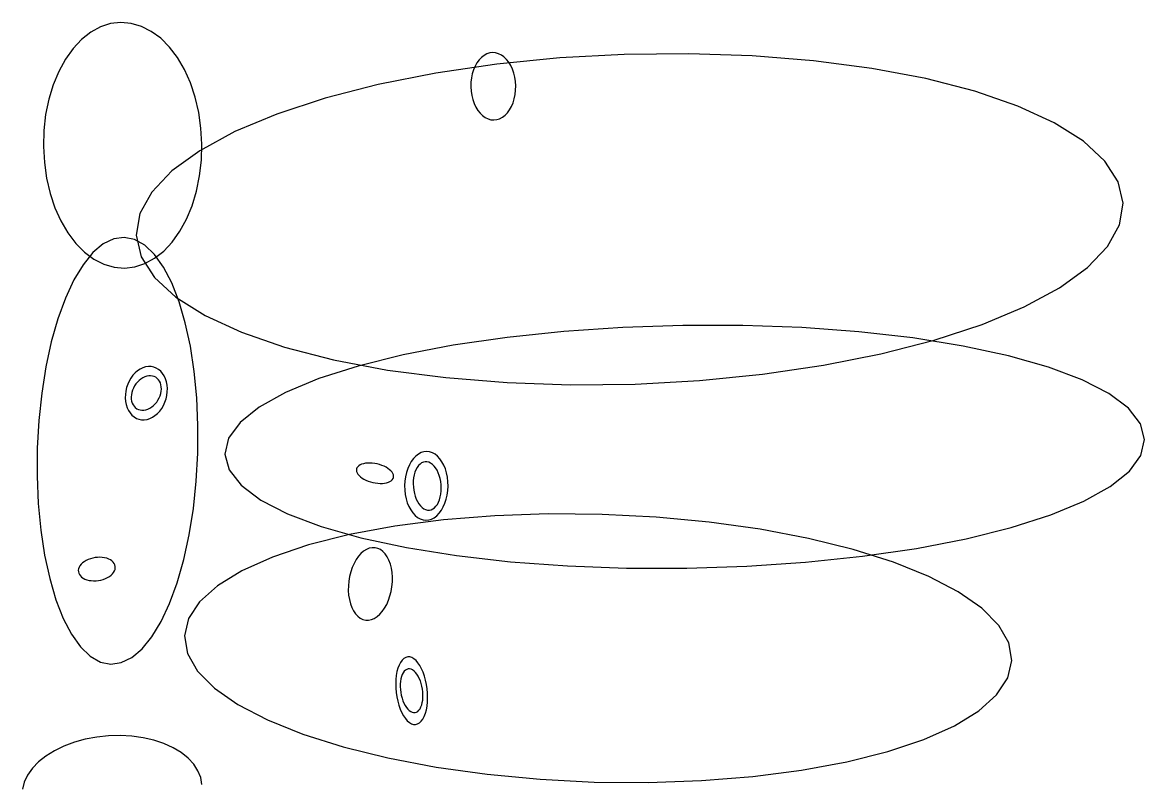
# Model space of a CAD drawing. Extents: x 27 to 214, y 5 to 397.
# Drawn here: x 90.69 to 119.49, y 48.89 to 68.41 of the extents above; entities that cross this region are included whole.
import ezdxf

# ---------------------------------------------------------------- set-up
doc = ezdxf.new("R2010")
doc.units = 0

msp = doc.modelspace()

# ---------------------------------------------------------------- linework, layer by layer
at = {"layer": 'ELLIPSES'}
for p, q in [((92.695, 68.297), (92.445, 68.161)), ((92.955, 68.381), (92.695, 68.297)), ((93.22, 68.412), (92.955, 68.381)), ((93.485, 68.389), (93.22, 68.412)), ((93.747, 68.312), (93.485, 68.389)), ((94.001, 68.183), (93.747, 68.312)), ((92.209, 67.975), (91.991, 67.743)), ((92.445, 68.161), (92.209, 67.975)), ((94.243, 68.005), (94.001, 68.183)), ((94.467, 67.779), (94.243, 68.005)), ((91.991, 67.743), (91.795, 67.468)), ((94.671, 67.51), (94.467, 67.779)), ((91.795, 67.468), (91.624, 67.156)), ((94.851, 67.203), (94.671, 67.51)), ((102.414, 67.453), (102.359, 67.378)), ((102.476, 67.517), (102.414, 67.453)), ((102.542, 67.568), (102.476, 67.517)), ((102.613, 67.605), (102.542, 67.568)), ((102.687, 67.629), (102.613, 67.605)), ((102.762, 67.637), (102.687, 67.629)), ((102.837, 67.631), (102.762, 67.637)), ((102.912, 67.611), (102.837, 67.631)), ((104.487, 67.503), (102.866, 67.342)), ((102.984, 67.576), (102.912, 67.611)), ((103.052, 67.527), (102.984, 67.576)), ((103.116, 67.465), (103.052, 67.527)), ((103.174, 67.392), (103.116, 67.465)), ((103.225, 67.308), (103.174, 67.392)), ((106.139, 67.593), (104.487, 67.503)), ((107.793, 67.611), (106.139, 67.593)), ((109.421, 67.556), (107.793, 67.611)), ((110.995, 67.429), (109.421, 67.556)), ((112.489, 67.233), (110.995, 67.429)), ((91.624, 67.156), (91.481, 66.811)), ((95.004, 66.862), (94.851, 67.203)), ((101.304, 67.113), (99.826, 66.82)), ((102.866, 67.342), (101.304, 67.113)), ((102.27, 67.197), (102.239, 67.095)), ((102.31, 67.292), (102.27, 67.197)), ((102.359, 67.378), (102.31, 67.292)), ((103.269, 67.215), (103.225, 67.308)), ((103.304, 67.114), (103.269, 67.215)), ((103.33, 67.007), (103.304, 67.114)), ((113.876, 66.97), (112.489, 67.233)), ((95.127, 66.494), (95.004, 66.862)), ((99.826, 66.82), (98.459, 66.468)), ((102.203, 66.877), (102.2, 66.764)), ((102.216, 66.988), (102.203, 66.877)), ((102.239, 67.095), (102.216, 66.988)), ((103.346, 66.897), (103.33, 67.007)), ((103.353, 66.784), (103.346, 66.897)), ((115.133, 66.646), (113.876, 66.97)), ((91.481, 66.811), (91.369, 66.44)), ((102.2, 66.764), (102.207, 66.652)), ((102.207, 66.652), (102.224, 66.541)), ((102.224, 66.541), (102.25, 66.435)), ((103.315, 66.453), (103.338, 66.561)), ((103.338, 66.561), (103.35, 66.672)), ((103.35, 66.672), (103.353, 66.784)), ((116.239, 66.266), (115.133, 66.646)), ((91.369, 66.44), (91.289, 66.048)), ((95.218, 66.105), (95.127, 66.494)), ((98.459, 66.468), (97.226, 66.063)), ((102.25, 66.435), (102.285, 66.334)), ((102.285, 66.334), (102.329, 66.241)), ((102.329, 66.241), (102.38, 66.157)), ((103.195, 66.171), (103.243, 66.257)), ((103.243, 66.257), (103.284, 66.352)), ((103.284, 66.352), (103.315, 66.453)), ((117.174, 65.836), (116.239, 66.266)), ((91.289, 66.048), (91.243, 65.643)), ((95.275, 65.701), (95.218, 66.105)), ((97.226, 66.063), (96.147, 65.611)), ((102.38, 66.157), (102.438, 66.084)), ((102.438, 66.084), (102.502, 66.022)), ((102.502, 66.022), (102.57, 65.973)), ((102.57, 65.973), (102.642, 65.938)), ((102.941, 65.943), (103.011, 65.981)), ((103.011, 65.981), (103.078, 66.032)), ((103.078, 66.032), (103.14, 66.096)), ((103.14, 66.096), (103.195, 66.171)), ((95.299, 65.29), (95.275, 65.701)), ((102.642, 65.938), (102.716, 65.918)), ((102.716, 65.918), (102.792, 65.911)), ((102.792, 65.911), (102.867, 65.92)), ((102.867, 65.92), (102.941, 65.943)), ((117.923, 65.364), (117.174, 65.836)), ((91.243, 65.643), (91.232, 65.231)), ((96.147, 65.611), (95.242, 65.121)), ((91.232, 65.231), (91.255, 64.82)), ((95.242, 65.121), (94.525, 64.602)), ((95.287, 64.879), (95.299, 65.29)), ((118.472, 64.857), (117.923, 65.364)), ((91.255, 64.82), (91.313, 64.417)), ((95.241, 64.474), (95.287, 64.879)), ((118.813, 64.325), (118.472, 64.857)), ((94.525, 64.602), (94.01, 64.06)), ((91.313, 64.417), (91.404, 64.028)), ((95.161, 64.082), (95.241, 64.474)), ((118.939, 63.777), (118.813, 64.325)), ((91.404, 64.028), (91.527, 63.66)), ((94.01, 64.06), (93.705, 63.507)), ((95.049, 63.711), (95.161, 64.082)), ((91.527, 63.66), (91.68, 63.319)), ((94.906, 63.366), (95.049, 63.711)), ((118.849, 63.222), (118.939, 63.777)), ((93.705, 63.507), (93.614, 62.952)), ((94.735, 63.054), (94.906, 63.366)), ((91.68, 63.319), (91.86, 63.012)), ((118.543, 62.668), (118.849, 63.222)), ((91.86, 63.012), (92.064, 62.743)), ((93.035, 62.86), (92.766, 62.729)), ((93.305, 62.898), (93.035, 62.86)), ((93.572, 62.843), (93.305, 62.898)), ((93.832, 62.695), (93.572, 62.843)), ((93.614, 62.952), (93.741, 62.403)), ((94.539, 62.779), (94.735, 63.054)), ((92.064, 62.743), (92.288, 62.517)), ((92.503, 62.507), (92.252, 62.197)), ((92.288, 62.517), (92.529, 62.338)), ((92.766, 62.729), (92.503, 62.507)), ((94.08, 62.457), (93.832, 62.695)), ((94.086, 62.361), (94.322, 62.547)), ((94.322, 62.547), (94.539, 62.779)), ((118.028, 62.127), (118.543, 62.668)), ((92.529, 62.338), (92.783, 62.21)), ((92.783, 62.21), (93.045, 62.133)), ((93.576, 62.141), (93.836, 62.225)), ((93.741, 62.403), (94.081, 61.872)), ((93.836, 62.225), (94.086, 62.361)), ((94.312, 62.133), (94.08, 62.457)), ((92.252, 62.197), (92.015, 61.807)), ((93.045, 62.133), (93.311, 62.11)), ((93.311, 62.11), (93.576, 62.141)), ((94.524, 61.728), (94.312, 62.133)), ((117.312, 61.607), (118.028, 62.127)), ((92.015, 61.807), (91.798, 61.341)), ((94.081, 61.872), (94.631, 61.365)), ((94.712, 61.249), (94.524, 61.728)), ((94.631, 61.365), (95.38, 60.893)), ((116.406, 61.118), (117.312, 61.607)), ((91.798, 61.341), (91.603, 60.808)), ((94.872, 60.705), (94.712, 61.249)), ((115.328, 60.666), (116.406, 61.118)), ((91.603, 60.808), (91.434, 60.217)), ((95.38, 60.893), (96.315, 60.463)), ((95.003, 60.105), (94.872, 60.705)), ((104.589, 60.487), (103.13, 60.332)), ((106.102, 60.59), (104.589, 60.487)), ((107.642, 60.641), (106.102, 60.59)), ((109.183, 60.639), (107.642, 60.641)), ((110.698, 60.583), (109.183, 60.639)), ((112.162, 60.475), (110.698, 60.583)), ((114.094, 60.261), (115.328, 60.666)), ((91.434, 60.217), (91.295, 59.579)), ((96.315, 60.463), (97.42, 60.083)), ((103.13, 60.332), (101.748, 60.13)), ((113.549, 60.317), (112.162, 60.475)), ((112.727, 59.909), (114.094, 60.261)), ((114.836, 60.111), (113.549, 60.317)), ((95.102, 59.459), (95.003, 60.105)), ((97.42, 60.083), (98.678, 59.759)), ((101.748, 60.13), (100.468, 59.884)), ((111.25, 59.616), (112.727, 59.909)), ((116.001, 59.861), (114.836, 60.111)), ((98.678, 59.759), (100.065, 59.496)), ((100.468, 59.884), (99.312, 59.596)), ((109.687, 59.387), (111.25, 59.616)), ((117.024, 59.57), (116.001, 59.861)), ((91.295, 59.579), (91.187, 58.904)), ((93.529, 59.361), (93.478, 59.29)), ((93.587, 59.423), (93.529, 59.361)), ((93.649, 59.476), (93.587, 59.423)), ((93.716, 59.52), (93.649, 59.476)), ((93.784, 59.553), (93.716, 59.52)), ((93.855, 59.575), (93.784, 59.553)), ((93.883, 59.336), (93.832, 59.32)), ((93.926, 59.585), (93.855, 59.575)), ((93.933, 59.346), (93.883, 59.336)), ((93.995, 59.584), (93.926, 59.585)), ((93.982, 59.348), (93.933, 59.346)), ((94.03, 59.342), (93.982, 59.348)), ((94.063, 59.571), (93.995, 59.584)), ((94.075, 59.329), (94.03, 59.342)), ((94.127, 59.546), (94.063, 59.571)), ((94.116, 59.308), (94.075, 59.329)), ((94.187, 59.511), (94.127, 59.546)), ((94.242, 59.465), (94.187, 59.511)), ((94.29, 59.409), (94.242, 59.465)), ((94.332, 59.345), (94.29, 59.409)), ((94.365, 59.273), (94.332, 59.345)), ((95.168, 58.778), (95.102, 59.459)), ((99.312, 59.596), (98.299, 59.274)), ((100.065, 59.496), (101.558, 59.3)), ((108.066, 59.226), (109.687, 59.387)), ((117.887, 59.245), (117.024, 59.57)), ((93.366, 59.045), (93.346, 58.956)), ((93.396, 59.131), (93.366, 59.045)), ((93.433, 59.213), (93.396, 59.131)), ((93.478, 59.29), (93.433, 59.213)), ((93.571, 59.088), (93.542, 59.034)), ((93.606, 59.139), (93.571, 59.088)), ((93.645, 59.186), (93.606, 59.139)), ((93.688, 59.229), (93.645, 59.186)), ((93.734, 59.265), (93.688, 59.229)), ((93.782, 59.296), (93.734, 59.265)), ((93.832, 59.32), (93.782, 59.296)), ((94.153, 59.281), (94.116, 59.308)), ((94.186, 59.247), (94.153, 59.281)), ((94.213, 59.208), (94.186, 59.247)), ((94.234, 59.163), (94.213, 59.208)), ((94.249, 59.114), (94.234, 59.163)), ((94.257, 59.061), (94.249, 59.114)), ((94.259, 59.006), (94.257, 59.061)), ((94.39, 59.194), (94.365, 59.273)), ((94.406, 59.111), (94.39, 59.194)), ((94.413, 59.024), (94.406, 59.111)), ((98.299, 59.274), (97.447, 58.922)), ((101.558, 59.3), (103.133, 59.173)), ((103.133, 59.173), (104.761, 59.118)), ((104.761, 59.118), (106.415, 59.136)), ((106.415, 59.136), (108.066, 59.226)), ((118.575, 58.891), (117.887, 59.245)), ((91.187, 58.904), (91.112, 58.203)), ((93.334, 58.867), (93.332, 58.778)), ((93.332, 58.778), (93.339, 58.691)), ((93.346, 58.956), (93.334, 58.867)), ((93.489, 58.863), (93.485, 58.806)), ((93.485, 58.806), (93.486, 58.75)), ((93.501, 58.92), (93.489, 58.863)), ((93.518, 58.978), (93.501, 58.92)), ((93.542, 59.034), (93.518, 58.978)), ((94.172, 58.723), (94.202, 58.778)), ((94.202, 58.778), (94.225, 58.834)), ((94.225, 58.834), (94.243, 58.891)), ((94.243, 58.891), (94.254, 58.949)), ((94.254, 58.949), (94.259, 59.006)), ((94.349, 58.671), (94.378, 58.757)), ((94.378, 58.757), (94.399, 58.846)), ((94.399, 58.846), (94.411, 58.935)), ((94.411, 58.935), (94.413, 59.024)), ((95.198, 58.074), (95.168, 58.778)), ((97.447, 58.922), (96.77, 58.545)), ((119.077, 58.513), (118.575, 58.891)), ((93.339, 58.691), (93.355, 58.607)), ((93.355, 58.607), (93.38, 58.529)), ((93.38, 58.529), (93.413, 58.457)), ((93.486, 58.75), (93.495, 58.698)), ((93.495, 58.698), (93.51, 58.649)), ((93.51, 58.649), (93.531, 58.604)), ((93.531, 58.604), (93.558, 58.564)), ((93.558, 58.564), (93.59, 58.531)), ((93.59, 58.531), (93.627, 58.503)), ((93.627, 58.503), (93.669, 58.483)), ((93.669, 58.483), (93.714, 58.47)), ((93.714, 58.47), (93.761, 58.464)), ((93.761, 58.464), (93.81, 58.466)), ((93.81, 58.466), (93.861, 58.476)), ((93.861, 58.476), (93.911, 58.492)), ((93.911, 58.492), (93.961, 58.516)), ((93.961, 58.516), (94.01, 58.547)), ((94.01, 58.547), (94.056, 58.583)), ((94.056, 58.583), (94.099, 58.625)), ((94.099, 58.625), (94.138, 58.672)), ((94.138, 58.672), (94.172, 58.723)), ((94.215, 58.441), (94.267, 58.512)), ((94.267, 58.512), (94.312, 58.588)), ((94.312, 58.588), (94.349, 58.671)), ((96.77, 58.545), (96.28, 58.152)), ((119.385, 58.118), (119.077, 58.513)), ((91.112, 58.203), (91.072, 57.489)), ((93.413, 58.457), (93.454, 58.393)), ((93.454, 58.393), (93.503, 58.337)), ((93.503, 58.337), (93.557, 58.291)), ((93.557, 58.291), (93.617, 58.256)), ((93.617, 58.256), (93.682, 58.231)), ((93.682, 58.231), (93.749, 58.218)), ((93.749, 58.218), (93.819, 58.217)), ((93.819, 58.217), (93.89, 58.227)), ((93.89, 58.227), (93.96, 58.249)), ((93.96, 58.249), (94.029, 58.282)), ((94.029, 58.282), (94.095, 58.325)), ((94.095, 58.325), (94.158, 58.379)), ((94.158, 58.379), (94.215, 58.441)), ((95.193, 57.359), (95.198, 58.074)), ((96.28, 58.152), (95.985, 57.747)), ((119.492, 57.713), (119.385, 58.118)), ((95.985, 57.747), (95.89, 57.339)), ((119.398, 57.304), (119.492, 57.713)), ((91.072, 57.489), (91.068, 56.774)), ((95.153, 56.645), (95.193, 57.359)), ((95.89, 57.339), (95.998, 56.934)), ((100.856, 57.339), (100.79, 57.289)), ((100.925, 57.376), (100.856, 57.339)), ((100.997, 57.397), (100.925, 57.376)), ((101.07, 57.404), (100.997, 57.397)), ((101.143, 57.395), (101.07, 57.404)), ((101.214, 57.372), (101.143, 57.395)), ((101.282, 57.334), (101.214, 57.372)), ((101.347, 57.282), (101.282, 57.334)), ((99.324, 57.04), (99.297, 57.015)), ((99.358, 57.061), (99.324, 57.04)), ((99.398, 57.079), (99.358, 57.061)), ((99.445, 57.093), (99.398, 57.079)), ((99.496, 57.103), (99.445, 57.093)), ((99.552, 57.108), (99.496, 57.103)), ((99.611, 57.109), (99.552, 57.108)), ((99.672, 57.106), (99.611, 57.109)), ((99.734, 57.098), (99.672, 57.106)), ((99.796, 57.086), (99.734, 57.098)), ((99.858, 57.07), (99.796, 57.086)), ((99.917, 57.05), (99.858, 57.07)), ((99.974, 57.026), (99.917, 57.05)), ((100.026, 57), (99.974, 57.026)), ((100.624, 57.065), (100.582, 56.97)), ((100.673, 57.151), (100.624, 57.065)), ((100.728, 57.226), (100.673, 57.151)), ((100.79, 57.289), (100.728, 57.226)), ((100.858, 57.044), (100.823, 56.996)), ((100.897, 57.084), (100.858, 57.044)), ((100.939, 57.114), (100.897, 57.084)), ((100.983, 57.133), (100.939, 57.114)), ((101.029, 57.143), (100.983, 57.133)), ((101.076, 57.141), (101.029, 57.143)), ((101.123, 57.129), (101.076, 57.141)), ((101.17, 57.107), (101.123, 57.129)), ((101.215, 57.075), (101.17, 57.107)), ((101.257, 57.033), (101.215, 57.075)), ((101.297, 56.983), (101.257, 57.033)), ((101.407, 57.218), (101.347, 57.282)), ((101.461, 57.141), (101.407, 57.218)), ((101.508, 57.054), (101.461, 57.141)), ((101.547, 56.958), (101.508, 57.054)), ((119.103, 56.9), (119.398, 57.304)), ((91.068, 56.774), (91.098, 56.07)), ((95.998, 56.934), (96.305, 56.539)), ((99.267, 56.957), (99.264, 56.925)), ((99.264, 56.925), (99.269, 56.891)), ((99.278, 56.987), (99.267, 56.957)), ((99.269, 56.891), (99.282, 56.857)), ((99.297, 57.015), (99.278, 56.987)), ((99.282, 56.857), (99.303, 56.823)), ((99.303, 56.823), (99.332, 56.789)), ((99.332, 56.789), (99.367, 56.757)), ((99.367, 56.757), (99.409, 56.725)), ((100.074, 56.97), (100.026, 57)), ((100.116, 56.939), (100.074, 56.97)), ((100.152, 56.906), (100.116, 56.939)), ((100.18, 56.873), (100.152, 56.906)), ((100.201, 56.838), (100.18, 56.873)), ((100.214, 56.804), (100.201, 56.838)), ((100.205, 56.709), (100.216, 56.739)), ((100.219, 56.771), (100.214, 56.804)), ((100.216, 56.739), (100.219, 56.771)), ((100.524, 56.758), (100.508, 56.645)), ((100.548, 56.867), (100.524, 56.758)), ((100.582, 56.97), (100.548, 56.867)), ((100.747, 56.806), (100.733, 56.732)), ((100.767, 56.876), (100.747, 56.806)), ((100.793, 56.939), (100.767, 56.876)), ((100.823, 56.996), (100.793, 56.939)), ((101.333, 56.924), (101.297, 56.983)), ((101.365, 56.859), (101.333, 56.924)), ((101.392, 56.788), (101.365, 56.859)), ((101.413, 56.713), (101.392, 56.788)), ((101.578, 56.854), (101.547, 56.958)), ((101.6, 56.745), (101.578, 56.854)), ((101.613, 56.631), (101.6, 56.745)), ((118.613, 56.506), (119.103, 56.9)), ((95.079, 55.945), (95.153, 56.645)), ((96.305, 56.539), (96.808, 56.161)), ((99.409, 56.725), (99.457, 56.696)), ((99.457, 56.696), (99.51, 56.67)), ((99.51, 56.67), (99.566, 56.646)), ((99.566, 56.646), (99.626, 56.626)), ((99.626, 56.626), (99.687, 56.61)), ((99.687, 56.61), (99.75, 56.598)), ((99.75, 56.598), (99.812, 56.59)), ((99.812, 56.59), (99.873, 56.586)), ((99.873, 56.586), (99.932, 56.587)), ((99.932, 56.587), (99.987, 56.593)), ((99.987, 56.593), (100.039, 56.603)), ((100.039, 56.603), (100.085, 56.617)), ((100.085, 56.617), (100.126, 56.635)), ((100.126, 56.635), (100.159, 56.656)), ((100.159, 56.656), (100.186, 56.681)), ((100.186, 56.681), (100.205, 56.709)), ((100.508, 56.645), (100.502, 56.53)), ((100.502, 56.53), (100.505, 56.415)), ((100.724, 56.653), (100.722, 56.573)), ((100.722, 56.573), (100.726, 56.492)), ((100.733, 56.732), (100.724, 56.653)), ((100.726, 56.492), (100.736, 56.411)), ((101.429, 56.634), (101.413, 56.713)), ((101.439, 56.553), (101.429, 56.634)), ((101.443, 56.472), (101.439, 56.553)), ((101.441, 56.392), (101.443, 56.472)), ((101.61, 56.402), (101.616, 56.517)), ((101.616, 56.517), (101.613, 56.631)), ((117.936, 56.13), (118.613, 56.506)), ((96.808, 56.161), (97.496, 55.806)), ((100.505, 56.415), (100.518, 56.302)), ((100.518, 56.302), (100.54, 56.193)), ((100.54, 56.193), (100.571, 56.089)), ((100.736, 56.411), (100.752, 56.332)), ((100.752, 56.332), (100.773, 56.257)), ((100.773, 56.257), (100.8, 56.186)), ((100.8, 56.186), (100.832, 56.121)), ((101.372, 56.106), (101.398, 56.169)), ((101.398, 56.169), (101.418, 56.239)), ((101.418, 56.239), (101.432, 56.313)), ((101.432, 56.313), (101.441, 56.392)), ((101.536, 56.077), (101.57, 56.18)), ((101.57, 56.18), (101.595, 56.289)), ((101.595, 56.289), (101.61, 56.402)), ((91.098, 56.07), (91.163, 55.389)), ((94.971, 55.269), (95.079, 55.945)), ((100.571, 56.089), (100.61, 55.993)), ((100.61, 55.993), (100.657, 55.906)), ((100.657, 55.906), (100.711, 55.829)), ((100.832, 56.121), (100.868, 56.062)), ((100.868, 56.062), (100.907, 56.012)), ((100.907, 56.012), (100.95, 55.97)), ((100.95, 55.97), (100.995, 55.938)), ((100.995, 55.938), (101.041, 55.916)), ((101.041, 55.916), (101.089, 55.904)), ((101.089, 55.904), (101.136, 55.902)), ((101.136, 55.902), (101.182, 55.912)), ((101.182, 55.912), (101.226, 55.931)), ((101.226, 55.931), (101.268, 55.961)), ((101.268, 55.961), (101.307, 56.001)), ((101.307, 56.001), (101.342, 56.049)), ((101.342, 56.049), (101.372, 56.106)), ((101.39, 55.821), (101.445, 55.896)), ((101.445, 55.896), (101.495, 55.982)), ((101.495, 55.982), (101.536, 56.077)), ((117.084, 55.777), (117.936, 56.13)), ((97.496, 55.806), (98.359, 55.481)), ((101.499, 55.651), (100.248, 55.489)), ((100.711, 55.829), (100.771, 55.764)), ((100.771, 55.764), (100.836, 55.713)), ((100.836, 55.713), (100.904, 55.675)), ((100.904, 55.675), (100.976, 55.651)), ((100.976, 55.651), (101.048, 55.643)), ((101.048, 55.643), (101.121, 55.65)), ((101.121, 55.65), (101.193, 55.671)), ((101.193, 55.671), (101.262, 55.707)), ((101.262, 55.707), (101.328, 55.757)), ((101.328, 55.757), (101.39, 55.821)), ((102.819, 55.756), (101.499, 55.651)), ((104.183, 55.803), (102.819, 55.756)), ((105.57, 55.792), (104.183, 55.803)), ((106.954, 55.721), (105.57, 55.792)), ((108.314, 55.593), (106.954, 55.721)), ((109.624, 55.41), (108.314, 55.593)), ((116.071, 55.455), (117.084, 55.777)), ((91.163, 55.389), (91.262, 54.743)), ((98.359, 55.481), (99.382, 55.191)), ((100.248, 55.489), (99.086, 55.274)), ((110.864, 55.175), (109.624, 55.41)), ((114.914, 55.168), (116.071, 55.455)), ((94.831, 54.631), (94.971, 55.269)), ((98.033, 55.009), (97.108, 54.698)), ((99.086, 55.274), (98.033, 55.009)), ((99.382, 55.191), (100.546, 54.94)), ((112.011, 54.891), (110.864, 55.175)), ((113.635, 54.921), (114.914, 55.168)), ((91.262, 54.743), (91.393, 54.143)), ((99.381, 54.789), (99.316, 54.716)), ((99.45, 54.849), (99.381, 54.789)), ((99.522, 54.894), (99.45, 54.849)), ((99.595, 54.924), (99.522, 54.894)), ((99.67, 54.938), (99.595, 54.924)), ((99.743, 54.937), (99.67, 54.938)), ((99.814, 54.92), (99.743, 54.937)), ((99.882, 54.887), (99.814, 54.92)), ((99.946, 54.839), (99.882, 54.887)), ((100.004, 54.777), (99.946, 54.839)), ((100.055, 54.701), (100.004, 54.777)), ((100.546, 54.94), (101.834, 54.734)), ((101.834, 54.734), (103.221, 54.576)), ((110.793, 54.565), (112.253, 54.719)), ((113.046, 54.564), (112.011, 54.891)), ((112.253, 54.719), (113.635, 54.921)), ((92.147, 54.437), (92.133, 54.398)), ((92.17, 54.475), (92.147, 54.437)), ((92.199, 54.512), (92.17, 54.475)), ((92.236, 54.547), (92.199, 54.512)), ((92.279, 54.579), (92.236, 54.547)), ((92.327, 54.608), (92.279, 54.579)), ((92.38, 54.633), (92.327, 54.608)), ((92.437, 54.654), (92.38, 54.633)), ((92.497, 54.671), (92.437, 54.654)), ((92.558, 54.683), (92.497, 54.671)), ((92.621, 54.689), (92.558, 54.683)), ((92.682, 54.691), (92.621, 54.689)), ((92.743, 54.687), (92.682, 54.691)), ((92.801, 54.678), (92.743, 54.687)), ((92.856, 54.665), (92.801, 54.678)), ((92.906, 54.646), (92.856, 54.665)), ((92.951, 54.623), (92.906, 54.646)), ((92.99, 54.597), (92.951, 54.623)), ((93.023, 54.566), (92.99, 54.597)), ((93.048, 54.533), (93.023, 54.566)), ((93.066, 54.497), (93.048, 54.533)), ((93.076, 54.459), (93.066, 54.497)), ((93.077, 54.421), (93.076, 54.459)), ((94.663, 54.04), (94.831, 54.631)), ((97.108, 54.698), (96.325, 54.348)), ((99.157, 54.431), (99.119, 54.319)), ((99.203, 54.535), (99.157, 54.431)), ((99.256, 54.631), (99.203, 54.535)), ((99.316, 54.716), (99.256, 54.631)), ((100.099, 54.614), (100.055, 54.701)), ((100.135, 54.517), (100.099, 54.614)), ((100.162, 54.411), (100.135, 54.517)), ((103.221, 54.576), (104.685, 54.468)), ((104.685, 54.468), (106.2, 54.413)), ((107.741, 54.41), (109.281, 54.461)), ((109.281, 54.461), (110.793, 54.565)), ((113.952, 54.199), (113.046, 54.564)), ((91.393, 54.143), (91.554, 53.599)), ((92.133, 54.398), (92.126, 54.358)), ((92.126, 54.358), (92.128, 54.319)), ((92.128, 54.319), (92.137, 54.282)), ((92.137, 54.282), (92.155, 54.246)), ((92.155, 54.246), (92.18, 54.212)), ((92.18, 54.212), (92.213, 54.182)), ((92.213, 54.182), (92.252, 54.155)), ((92.252, 54.155), (92.297, 54.132)), ((92.766, 54.124), (92.823, 54.145)), ((92.823, 54.145), (92.876, 54.17)), ((92.876, 54.17), (92.925, 54.199)), ((92.925, 54.199), (92.967, 54.232)), ((92.967, 54.232), (93.004, 54.266)), ((93.004, 54.266), (93.034, 54.303)), ((93.034, 54.303), (93.056, 54.342)), ((93.056, 54.342), (93.071, 54.381)), ((93.071, 54.381), (93.077, 54.421)), ((96.325, 54.348), (95.699, 53.963)), ((99.089, 54.202), (99.069, 54.081)), ((99.119, 54.319), (99.089, 54.202)), ((100.18, 54.298), (100.162, 54.411)), ((100.189, 54.18), (100.18, 54.298)), ((100.187, 54.059), (100.189, 54.18)), ((106.2, 54.413), (107.741, 54.41)), ((114.712, 53.803), (113.952, 54.199)), ((92.297, 54.132), (92.348, 54.114)), ((92.348, 54.114), (92.402, 54.1)), ((92.402, 54.1), (92.46, 54.092)), ((92.46, 54.092), (92.521, 54.088)), ((92.521, 54.088), (92.583, 54.09)), ((92.583, 54.09), (92.645, 54.096)), ((92.645, 54.096), (92.707, 54.108)), ((92.707, 54.108), (92.766, 54.124)), ((94.468, 53.507), (94.663, 54.04)), ((95.699, 53.963), (95.24, 53.551)), ((99.058, 53.959), (99.056, 53.839)), ((99.069, 54.081), (99.058, 53.959)), ((100.156, 53.817), (100.176, 53.937)), ((100.176, 53.937), (100.187, 54.059)), ((91.554, 53.599), (91.742, 53.121)), ((99.056, 53.839), (99.065, 53.721)), ((99.065, 53.721), (99.083, 53.608)), ((99.083, 53.608), (99.11, 53.501)), ((100.042, 53.483), (100.088, 53.588)), ((100.088, 53.588), (100.126, 53.7)), ((100.126, 53.7), (100.156, 53.817)), ((115.315, 53.382), (114.712, 53.803)), ((94.251, 53.042), (94.468, 53.507)), ((95.24, 53.551), (94.956, 53.119)), ((99.11, 53.501), (99.146, 53.404)), ((99.146, 53.404), (99.19, 53.317)), ((99.19, 53.317), (99.241, 53.242)), ((99.864, 53.229), (99.929, 53.302)), ((99.929, 53.302), (99.988, 53.387)), ((99.988, 53.387), (100.042, 53.483)), ((115.748, 52.944), (115.315, 53.382)), ((91.742, 53.121), (91.954, 52.716)), ((94.014, 52.651), (94.251, 53.042)), ((94.956, 53.119), (94.852, 52.673)), ((99.241, 53.242), (99.299, 53.18)), ((99.299, 53.18), (99.363, 53.132)), ((99.363, 53.132), (99.431, 53.099)), ((99.431, 53.099), (99.502, 53.081)), ((99.502, 53.081), (99.575, 53.08)), ((99.575, 53.08), (99.649, 53.094)), ((99.649, 53.094), (99.723, 53.125)), ((99.723, 53.125), (99.795, 53.17)), ((99.795, 53.17), (99.864, 53.229)), ((91.954, 52.716), (92.185, 52.391)), ((116.006, 52.495), (115.748, 52.944)), ((93.762, 52.342), (94.014, 52.651)), ((94.852, 52.673), (94.929, 52.223)), ((116.084, 52.044), (116.006, 52.495)), ((92.185, 52.391), (92.433, 52.153)), ((92.433, 52.153), (92.693, 52.005)), ((93.5, 52.12), (93.762, 52.342)), ((94.929, 52.223), (95.187, 51.774)), ((100.581, 52.135), (100.53, 52.121)), ((100.634, 52.134), (100.581, 52.135)), ((100.688, 52.117), (100.634, 52.134)), ((92.693, 52.005), (92.961, 51.95)), ((92.961, 51.95), (93.231, 51.988)), ((93.231, 51.988), (93.5, 52.12)), ((100.329, 51.848), (100.305, 51.759)), ((100.36, 51.928), (100.329, 51.848)), ((100.396, 51.996), (100.36, 51.928)), ((100.437, 52.051), (100.396, 51.996)), ((100.482, 52.093), (100.437, 52.051)), ((100.53, 52.121), (100.482, 52.093)), ((100.741, 52.087), (100.688, 52.117)), ((100.794, 52.042), (100.741, 52.087)), ((100.845, 51.984), (100.794, 52.042)), ((100.893, 51.914), (100.845, 51.984)), ((100.937, 51.833), (100.893, 51.914)), ((115.98, 51.599), (116.084, 52.044)), ((95.187, 51.774), (95.621, 51.336)), ((100.276, 51.557), (100.272, 51.448)), ((100.287, 51.662), (100.276, 51.557)), ((100.305, 51.759), (100.287, 51.662)), ((100.407, 51.573), (100.397, 51.509)), ((100.423, 51.631), (100.407, 51.573)), ((100.442, 51.684), (100.423, 51.631)), ((100.466, 51.729), (100.442, 51.684)), ((100.494, 51.767), (100.466, 51.729)), ((100.525, 51.796), (100.494, 51.767)), ((100.558, 51.816), (100.525, 51.796)), ((100.594, 51.826), (100.558, 51.816)), ((100.631, 51.827), (100.594, 51.826)), ((100.668, 51.818), (100.631, 51.827)), ((100.707, 51.8), (100.668, 51.818)), ((100.744, 51.773), (100.707, 51.8)), ((100.781, 51.737), (100.744, 51.773)), ((100.816, 51.693), (100.781, 51.737)), ((100.848, 51.642), (100.816, 51.693)), ((100.878, 51.585), (100.848, 51.642)), ((100.905, 51.522), (100.878, 51.585)), ((100.977, 51.742), (100.937, 51.833)), ((101.012, 51.643), (100.977, 51.742)), ((101.041, 51.538), (101.012, 51.643)), ((115.696, 51.167), (115.98, 51.599)), ((95.621, 51.336), (96.223, 50.915)), ((100.272, 51.448), (100.275, 51.336)), ((100.275, 51.336), (100.284, 51.222)), ((100.391, 51.441), (100.39, 51.37)), ((100.39, 51.37), (100.394, 51.297)), ((100.397, 51.509), (100.391, 51.441)), ((100.394, 51.297), (100.404, 51.223)), ((100.927, 51.454), (100.905, 51.522)), ((100.946, 51.384), (100.927, 51.454)), ((100.96, 51.311), (100.946, 51.384)), ((100.969, 51.238), (100.96, 51.311)), ((101.064, 51.428), (101.041, 51.538)), ((101.081, 51.316), (101.064, 51.428)), ((101.091, 51.202), (101.081, 51.316)), ((100.284, 51.222), (100.301, 51.11)), ((100.301, 51.11), (100.324, 51)), ((100.324, 51), (100.353, 50.895)), ((100.404, 51.223), (100.417, 51.151)), ((100.417, 51.151), (100.436, 51.08)), ((100.436, 51.08), (100.458, 51.013)), ((100.458, 51.013), (100.485, 50.95)), ((100.956, 50.962), (100.966, 51.026)), ((100.966, 51.026), (100.972, 51.094)), ((100.973, 51.165), (100.969, 51.238)), ((100.972, 51.094), (100.973, 51.165)), ((101.078, 50.876), (101.089, 50.981)), ((101.089, 50.981), (101.093, 51.09)), ((101.093, 51.09), (101.091, 51.202)), ((115.237, 50.755), (115.696, 51.167)), ((96.223, 50.915), (96.984, 50.519)), ((100.353, 50.895), (100.388, 50.796)), ((100.388, 50.796), (100.428, 50.705)), ((100.428, 50.705), (100.473, 50.624)), ((100.485, 50.95), (100.515, 50.892)), ((100.515, 50.892), (100.547, 50.841)), ((100.547, 50.841), (100.582, 50.797)), ((100.582, 50.797), (100.619, 50.761)), ((100.619, 50.761), (100.657, 50.734)), ((100.657, 50.734), (100.695, 50.716)), ((100.695, 50.716), (100.733, 50.707)), ((100.733, 50.707), (100.77, 50.708)), ((100.77, 50.708), (100.805, 50.719)), ((100.805, 50.719), (100.839, 50.739)), ((100.839, 50.739), (100.869, 50.768)), ((100.869, 50.768), (100.897, 50.805)), ((100.897, 50.805), (100.921, 50.851)), ((100.921, 50.851), (100.94, 50.903)), ((100.94, 50.903), (100.956, 50.962)), ((101.005, 50.61), (101.036, 50.69)), ((101.036, 50.69), (101.06, 50.779)), ((101.06, 50.779), (101.078, 50.876)), ((114.611, 50.37), (115.237, 50.755)), ((96.984, 50.519), (97.889, 50.154)), ((100.473, 50.624), (100.52, 50.554)), ((100.52, 50.554), (100.571, 50.496)), ((100.571, 50.496), (100.624, 50.451)), ((100.624, 50.451), (100.677, 50.421)), ((100.677, 50.421), (100.731, 50.404)), ((100.731, 50.404), (100.784, 50.403)), ((100.784, 50.403), (100.835, 50.417)), ((100.835, 50.417), (100.883, 50.445)), ((100.883, 50.445), (100.928, 50.487)), ((100.928, 50.487), (100.969, 50.542)), ((100.969, 50.542), (101.005, 50.61)), ((93.203, 50.118), (92.901, 50.11)), ((93.501, 50.101), (93.203, 50.118)), ((97.889, 50.154), (98.925, 49.827)), ((113.828, 50.02), (114.611, 50.37)), ((91.759, 49.846), (91.515, 49.728)), ((92.025, 49.945), (91.759, 49.846)), ((92.307, 50.023), (92.025, 49.945)), ((92.601, 50.078), (92.307, 50.023)), ((92.901, 50.11), (92.601, 50.078)), ((93.791, 50.061), (93.501, 50.101)), ((94.067, 49.998), (93.791, 50.061)), ((94.325, 49.912), (94.067, 49.998)), ((94.56, 49.806), (94.325, 49.912)), ((98.925, 49.827), (100.072, 49.543)), ((112.903, 49.709), (113.828, 50.02)), ((91.296, 49.592), (91.106, 49.441)), ((91.515, 49.728), (91.296, 49.592)), ((94.768, 49.682), (94.56, 49.806)), ((94.946, 49.54), (94.768, 49.682)), ((95.09, 49.384), (94.946, 49.54)), ((100.072, 49.543), (101.311, 49.308)), ((111.85, 49.444), (112.903, 49.709)), ((90.948, 49.278), (90.826, 49.105)), ((91.106, 49.441), (90.948, 49.278)), ((95.198, 49.217), (95.09, 49.384)), ((101.311, 49.308), (102.622, 49.124)), ((110.688, 49.229), (111.85, 49.444)), ((90.826, 49.105), (90.74, 48.925)), ((95.269, 49.041), (95.198, 49.217)), ((95.301, 48.859), (95.269, 49.041)), ((102.622, 49.124), (103.981, 48.997)), ((103.981, 48.997), (105.366, 48.926)), ((106.753, 48.914), (108.117, 48.962)), ((108.117, 48.962), (109.436, 49.067)), ((109.436, 49.067), (110.688, 49.229)), ((90.74, 48.925), (90.693, 48.741)), ((105.366, 48.926), (106.753, 48.914))]:
    msp.add_line(p, q, dxfattribs=at)

doc.saveas('drawing.dxf')
